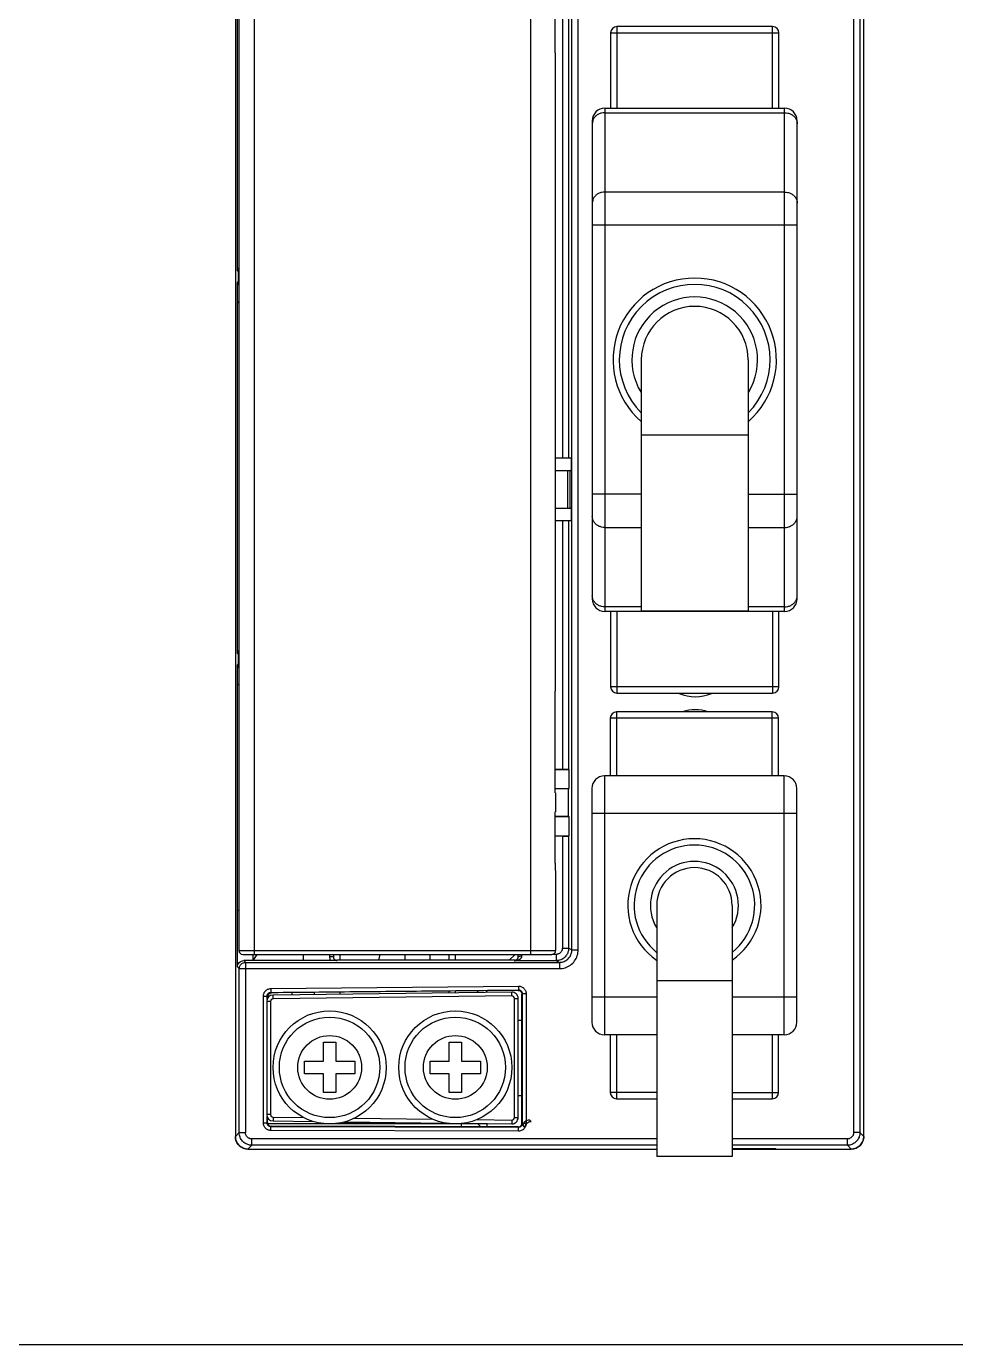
# Model space of a CAD drawing. Header units: millimetres. Extents: x 336 to 12810, y -1577 to 4105.
# Drawn here: x 7505.5 to 7579.5, y 1662.8 to 1767.7 of the extents above; entities that cross this region are included whole.
import ezdxf

# ---------------------------------------------------------------- set-up
doc = ezdxf.new("R2010")
doc.units = ezdxf.units.MM

msp = doc.modelspace()

# ---------------------------------------------------------------- linework, layer by layer
at = {"color": 7, "linetype": 'Continuous'}
for p, q in [((7522.147, 1838.253), (7522.147, 1679.358)), ((7572.147, 1679.358), (7572.147, 1838.253)), ((7571.341, 1805.118), (7571.341, 1679.664)), ((7571.841, 1804.635), (7571.841, 1679.664)), ((7522.432, 1786.558), (7522.432, 1694.158)), ((7523.632, 1786.858), (7523.632, 1693.858)), ((7545.632, 1786.858), (7545.632, 1693.858)), ((7548.927, 1694.218), (7548.927, 1786.499)), ((7549.426, 1694.218), (7549.426, 1786.499)), ((7522.311, 1748.26), (7522.311, 1782.023)), ((7547.6, 1765.638), (7547.6, 1773.708)), ((7547.605, 1765.65), (7547.605, 1773.708)), ((7548.164, 1771.851), (7548.164, 1733.358)), ((7548.664, 1771.859), (7548.664, 1733.358)), ((7551.997, 1767.208), (7551.997, 1761.208)), ((7551.997, 1767.208), (7565.397, 1767.208)), ((7552.497, 1767.708), (7552.497, 1761.208)), ((7564.897, 1767.708), (7552.497, 1767.708)), ((7564.897, 1761.208), (7564.897, 1767.708)), ((7565.397, 1761.208), (7565.397, 1767.208)), ((7547.6, 1765.638), (7547.605, 1765.65)), ((7547.632, 1715.378), (7547.632, 1765.038)), ((7551.547, 1761.208), (7565.847, 1761.208)), ((7551.547, 1761.208), (7551.547, 1721.158)), ((7551.547, 1760.851), (7565.847, 1760.851)), ((7565.847, 1721.158), (7565.847, 1761.208)), ((7550.547, 1760.208), (7550.547, 1722.158)), ((7566.847, 1722.158), (7566.847, 1760.208)), ((7565.847, 1754.533), (7551.547, 1754.533)), ((7566.847, 1751.89), (7550.547, 1751.89)), ((7522.311, 1748.26), (7522.374, 1748.197)), ((7522.374, 1748.197), (7522.374, 1747.42)), ((7522.374, 1747.42), (7522.313, 1747.358)), ((7522.313, 1745.724), (7522.313, 1747.358)), ((7522.432, 1745.843), (7522.311, 1745.723)), ((7522.311, 1717.81), (7522.311, 1745.723)), ((7554.447, 1741.183), (7554.447, 1721.183)), ((7562.947, 1741.183), (7562.947, 1721.183)), ((7562.947, 1735.183), (7554.447, 1735.183)), ((7548.856, 1733.358), (7547.632, 1733.358)), ((7548.856, 1733.358), (7548.856, 1732.358)), ((7547.632, 1732.358), (7548.856, 1732.358)), ((7548.586, 1732.358), (7548.586, 1729.358)), ((7548.786, 1729.358), (7548.786, 1732.358)), ((7554.447, 1730.477), (7550.547, 1730.477)), ((7562.947, 1730.477), (7566.847, 1730.477)), ((7548.856, 1729.358), (7547.632, 1729.358)), ((7548.856, 1729.358), (7548.856, 1728.358)), ((7548.856, 1728.358), (7547.632, 1728.358)), ((7548.164, 1728.358), (7548.164, 1708.571)), ((7548.664, 1728.358), (7548.664, 1708.563)), ((7551.547, 1727.834), (7554.447, 1727.834)), ((7562.947, 1727.834), (7565.847, 1727.834)), ((7554.447, 1721.516), (7551.547, 1721.516)), ((7565.847, 1721.158), (7551.547, 1721.158)), ((7551.997, 1721.158), (7551.997, 1715.158)), ((7552.497, 1721.158), (7552.497, 1714.658)), ((7562.947, 1721.183), (7554.447, 1721.183)), ((7565.847, 1721.516), (7562.947, 1721.516)), ((7564.897, 1721.158), (7564.897, 1714.658)), ((7565.397, 1715.158), (7565.397, 1721.158)), ((7522.147, 1719.858), (7522.185, 1719.858)), ((7522.185, 1710.858), (7522.185, 1719.858)), ((7522.311, 1717.81), (7522.374, 1717.747)), ((7522.374, 1717.747), (7522.374, 1716.97)), ((7522.374, 1716.97), (7522.313, 1716.908)), ((7522.313, 1715.274), (7522.313, 1716.908)), ((7522.432, 1715.393), (7522.311, 1715.273)), ((7522.311, 1697.358), (7522.311, 1715.273)), ((7547.6, 1706.708), (7547.6, 1714.779)), ((7547.605, 1714.766), (7547.6, 1714.779)), ((7547.605, 1706.708), (7547.605, 1714.767)), ((7565.397, 1715.158), (7551.997, 1715.158)), ((7552.497, 1714.658), (7564.897, 1714.658)), ((7551.972, 1712.658), (7551.972, 1708.058)), ((7565.372, 1712.658), (7551.972, 1712.658)), ((7552.472, 1713.158), (7552.472, 1708.058)), ((7564.872, 1713.158), (7552.472, 1713.158)), ((7564.872, 1708.058), (7564.872, 1713.158)), ((7565.372, 1708.058), (7565.372, 1712.658)), ((7522.147, 1710.858), (7522.185, 1710.858)), ((7548.164, 1708.571), (7547.605, 1708.571)), ((7548.703, 1708.543), (7547.605, 1708.543)), ((7548.664, 1708.563), (7548.703, 1708.543)), ((7548.703, 1707.049), (7548.703, 1708.543)), ((7551.522, 1708.058), (7551.522, 1687.458)), ((7565.822, 1708.058), (7551.522, 1708.058)), ((7565.822, 1687.458), (7565.822, 1708.058)), ((7547.6, 1706.708), (7547.632, 1706.708)), ((7547.605, 1707.049), (7548.703, 1707.049)), ((7548.647, 1707.021), (7547.605, 1707.021)), ((7547.632, 1706.708), (7547.632, 1705.208)), ((7548.647, 1707.021), (7548.703, 1707.049)), ((7548.647, 1704.821), (7548.647, 1707.021)), ((7550.522, 1707.058), (7550.522, 1688.458)), ((7566.822, 1688.458), (7566.822, 1707.058)), ((7547.6, 1705.208), (7547.632, 1705.208)), ((7547.6, 1701.138), (7547.6, 1705.208)), ((7547.605, 1701.15), (7547.605, 1705.208)), ((7548.647, 1704.821), (7547.605, 1704.821)), ((7548.703, 1704.793), (7547.605, 1704.793)), ((7548.647, 1704.821), (7548.703, 1704.793)), ((7548.703, 1703.299), (7548.703, 1704.793)), ((7566.822, 1705.058), (7550.522, 1705.058)), ((7547.605, 1703.299), (7548.703, 1703.299)), ((7548.164, 1703.271), (7547.605, 1703.271)), ((7548.164, 1703.271), (7548.164, 1694.35)), ((7548.664, 1703.279), (7548.703, 1703.299)), ((7548.664, 1703.279), (7548.664, 1694.35)), ((7547.6, 1701.138), (7547.605, 1701.15)), ((7547.632, 1700.538), (7547.632, 1694.158)), ((7555.672, 1697.758), (7555.672, 1677.758)), ((7561.672, 1697.758), (7561.672, 1677.758)), ((7522.432, 1697.358), (7522.311, 1697.358)), ((7522.313, 1692.859), (7522.313, 1697.358)), ((7522.432, 1694.158), (7547.632, 1694.158)), ((7522.732, 1693.858), (7547.332, 1693.858)), ((7523.547, 1693.858), (7523.547, 1693.358)), ((7523.859, 1693.858), (7523.547, 1693.358)), ((7527.547, 1693.858), (7527.547, 1693.358)), ((7529.642, 1693.858), (7529.642, 1693.664)), ((7529.942, 1693.664), (7529.642, 1693.664)), ((7529.942, 1693.858), (7529.942, 1693.664)), ((7530.447, 1693.858), (7530.447, 1693.397)), ((7533.56, 1693.397), (7533.666, 1693.858)), ((7535.647, 1693.397), (7535.647, 1693.858)), ((7537.647, 1693.397), (7537.647, 1693.858)), ((7539.147, 1693.397), (7539.147, 1693.858)), ((7539.647, 1693.858), (7539.647, 1693.397)), ((7543.935, 1693.397), (7544.397, 1693.858)), ((7547.664, 1693.85), (7547.332, 1693.85)), ((7547.664, 1693.85), (7547.664, 1693.35)), ((7548.164, 1694.35), (7548.664, 1694.35)), ((7548.927, 1694.218), (7548.664, 1694.35)), ((7548.927, 1694.218), (7549.426, 1694.218)), ((7522.313, 1692.859), (7522.452, 1692.719)), ((7522.452, 1692.719), (7547.926, 1692.719)), ((7522.452, 1679.664), (7522.452, 1692.719)), ((7522.813, 1693.358), (7522.952, 1693.219)), ((7529.725, 1693.358), (7522.813, 1693.358)), ((7522.952, 1693.219), (7547.927, 1693.219)), ((7522.952, 1693.219), (7522.952, 1679.664)), ((7530.242, 1693.364), (7530.209, 1693.397)), ((7544.385, 1693.397), (7530.209, 1693.397)), ((7544.338, 1693.35), (7544.385, 1693.397)), ((7547.664, 1693.35), (7544.338, 1693.35)), ((7547.927, 1693.219), (7547.664, 1693.35)), ((7547.926, 1693.219), (7547.926, 1692.719)), ((7561.672, 1691.758), (7555.672, 1691.758)), ((7524.375, 1690.533), (7524.675, 1690.533)), ((7524.375, 1680.436), (7524.375, 1690.533)), ((7524.675, 1690.258), (7524.675, 1690.533)), ((7524.708, 1690.341), (7524.708, 1690.5)), ((7524.734, 1690.379), (7524.734, 1690.501)), ((7524.969, 1691.133), (7544.674, 1691.327)), ((7524.969, 1691.133), (7524.972, 1690.833)), ((7524.972, 1690.833), (7544.677, 1691.027)), ((7544.141, 1690.852), (7525.141, 1690.615)), ((7525.144, 1690.315), (7525.141, 1690.615)), ((7544.144, 1690.552), (7525.144, 1690.315)), ((7526.647, 1690.816), (7526.647, 1690.633)), ((7528.447, 1690.656), (7528.447, 1690.833)), ((7530.447, 1690.853), (7530.447, 1690.681)), ((7539.147, 1690.79), (7539.147, 1690.937)), ((7539.647, 1690.942), (7539.647, 1690.796)), ((7541.356, 1690.817), (7541.499, 1690.96)), ((7542.072, 1690.826), (7542.213, 1690.967)), ((7544.144, 1690.552), (7544.141, 1690.852)), ((7544.674, 1691.327), (7544.677, 1691.027)), ((7544.947, 1690.694), (7544.98, 1690.727)), ((7544.947, 1680.408), (7544.947, 1690.683)), ((7544.98, 1690.727), (7544.98, 1680.387)), ((7545.28, 1690.727), (7544.98, 1690.727)), ((7545.28, 1690.727), (7545.28, 1680.387)), ((7555.672, 1690.458), (7550.522, 1690.458)), ((7566.822, 1690.458), (7561.672, 1690.458)), ((7524.947, 1690.115), (7524.647, 1690.115)), ((7524.647, 1690.115), (7524.647, 1681.102)), ((7524.947, 1690.115), (7524.947, 1681.102)), ((7544.347, 1680.865), (7544.347, 1690.352)), ((7544.347, 1690.352), (7544.647, 1690.352)), ((7544.647, 1680.865), (7544.647, 1690.352)), ((7544.647, 1688.608), (7544.947, 1688.608)), ((7555.672, 1687.458), (7551.522, 1687.458)), ((7551.972, 1687.458), (7551.972, 1682.858)), ((7552.472, 1687.458), (7552.472, 1682.358)), ((7565.822, 1687.458), (7561.672, 1687.458)), ((7564.872, 1687.458), (7564.872, 1682.358)), ((7565.372, 1682.858), (7565.372, 1687.458)), ((7529.147, 1685.358), (7529.147, 1686.858)), ((7529.147, 1686.858), (7530.147, 1686.858)), ((7530.147, 1686.858), (7530.147, 1685.358)), ((7539.147, 1685.358), (7539.147, 1686.858)), ((7539.147, 1686.858), (7540.147, 1686.858)), ((7540.147, 1686.858), (7540.147, 1685.358)), ((7527.647, 1684.358), (7527.647, 1685.358)), ((7527.647, 1685.358), (7529.147, 1685.358)), ((7530.147, 1685.358), (7531.647, 1685.358)), ((7531.647, 1685.358), (7531.647, 1684.358)), ((7537.647, 1684.358), (7537.647, 1685.358)), ((7537.647, 1685.358), (7539.147, 1685.358)), ((7540.147, 1685.358), (7541.647, 1685.358)), ((7541.647, 1685.358), (7541.647, 1684.358)), ((7529.147, 1684.358), (7527.647, 1684.358)), ((7529.147, 1682.858), (7529.147, 1684.358)), ((7530.147, 1684.358), (7530.147, 1682.858)), ((7531.647, 1684.358), (7530.147, 1684.358)), ((7539.147, 1684.358), (7537.647, 1684.358)), ((7539.147, 1682.858), (7539.147, 1684.358)), ((7540.147, 1684.358), (7540.147, 1682.858)), ((7541.647, 1684.358), (7540.147, 1684.358)), ((7530.147, 1682.858), (7529.147, 1682.858)), ((7540.147, 1682.858), (7539.147, 1682.858)), ((7544.947, 1682.608), (7544.647, 1682.608)), ((7555.672, 1682.858), (7551.972, 1682.858)), ((7552.472, 1682.358), (7555.672, 1682.358)), ((7561.672, 1682.858), (7565.372, 1682.858)), ((7561.672, 1682.358), (7564.872, 1682.358)), ((7524.947, 1681.102), (7524.647, 1681.102)), ((7524.675, 1680.436), (7524.675, 1680.959)), ((7524.375, 1680.436), (7524.675, 1680.436)), ((7524.708, 1680.469), (7524.708, 1680.876)), ((7524.709, 1680.469), (7524.71, 1680.873)), ((7542.147, 1680.358), (7524.738, 1680.358)), ((7525.008, 1680.169), (7524.974, 1680.136)), ((7524.974, 1679.836), (7524.974, 1680.136)), ((7544.679, 1680.088), (7524.974, 1680.136)), ((7544.646, 1680.115), (7525.008, 1680.169)), ((7525.144, 1680.902), (7525.141, 1680.602)), ((7525.141, 1680.602), (7528.351, 1680.562)), ((7525.144, 1680.902), (7527.583, 1680.872)), ((7530.842, 1680.531), (7538.919, 1680.43)), ((7530.947, 1680.53), (7530.947, 1680.458)), ((7530.947, 1680.458), (7536.147, 1680.458)), ((7531.606, 1680.821), (7537.849, 1680.743)), ((7531.768, 1680.358), (7531.878, 1680.458)), ((7535.115, 1680.478), (7535.115, 1680.358)), ((7535.147, 1680.477), (7535.147, 1680.358)), ((7538.559, 1680.435), (7538.587, 1680.404)), ((7540.147, 1680.127), (7540.147, 1680.358)), ((7540.263, 1680.413), (7544.141, 1680.365)), ((7541.353, 1680.7), (7544.144, 1680.665)), ((7541.682, 1680.123), (7541.447, 1680.358)), ((7541.854, 1680.358), (7541.854, 1680.393)), ((7542.147, 1680.39), (7542.147, 1680.122)), ((7544.144, 1680.665), (7544.141, 1680.365)), ((7544.347, 1680.865), (7544.647, 1680.865)), ((7544.679, 1680.088), (7544.646, 1680.121)), ((7544.679, 1679.788), (7544.679, 1680.088)), ((7544.98, 1680.387), (7544.947, 1680.421)), ((7545.28, 1680.387), (7544.98, 1680.387)), ((7545.043, 1680.2), (7545.184, 1680.059)), ((7545.684, 1680.558), (7545.551, 1680.691)), ((7522.452, 1679.664), (7522.147, 1679.358)), ((7522.452, 1679.664), (7522.952, 1679.664)), ((7555.672, 1679.164), (7523.452, 1679.164)), ((7523.452, 1678.664), (7523.452, 1679.164)), ((7544.679, 1679.788), (7524.974, 1679.836)), ((7570.841, 1679.164), (7561.672, 1679.164)), ((7570.841, 1678.664), (7570.841, 1679.164)), ((7571.841, 1679.664), (7571.341, 1679.664)), ((7571.841, 1679.664), (7572.147, 1679.358)), ((7523.452, 1678.664), (7523.147, 1678.358)), ((7523.147, 1678.358), (7555.672, 1678.358)), ((7555.672, 1678.664), (7523.452, 1678.664)), ((7570.841, 1678.664), (7561.672, 1678.664)), ((7561.672, 1678.397), (7565.147, 1678.397)), ((7561.672, 1678.358), (7571.147, 1678.358)), ((7565.147, 1678.358), (7565.147, 1678.397)), ((7570.841, 1678.664), (7571.147, 1678.358)), ((7561.672, 1677.758), (7555.672, 1677.758))]:
    msp.add_line(p, q, dxfattribs=at)
msp.add_line((7368.84, 1662.792), (7788.849, 1662.792))
for centre, radius in [((7529.647, 1684.858), 4.5), ((7539.647, 1684.858), 4.5), ((7529.647, 1684.858), 4), ((7539.647, 1684.858), 4), ((7529.647, 1684.858), 2.537), ((7539.647, 1684.858), 2.537)]:
    msp.add_circle(centre, radius, dxfattribs=at)
for centre, radius, start, end in [((7552.497, 1767.208), 0.5, 90, 180), ((7564.897, 1767.208), 0.5, 0, 90), ((7551.547, 1760.208), 1, 90, 180), ((7565.847, 1760.208), 1, 0, 90), ((7558.697, 1741.183), 6.5, 311.03496, 228.96504), ((7558.697, 1741.183), 6, 315.2713, 224.72879), ((7558.697, 1741.183), 5, 328.70037, 211.29963), ((7558.697, 1741.183), 4.25, 0, 180), ((7551.547, 1722.158), 1, 180, 270), ((7565.847, 1722.158), 1, 270, 0), ((7552.497, 1715.158), 0.5, 180, 270), ((7558.747, 1717.683), 3.317, 247.10304, 292.90247), ((7564.897, 1715.158), 0.5, 270, 0), ((7552.472, 1712.658), 0.5, 90, 180), ((7558.747, 1710.008), 3.317, 72.26015, 107.76051), ((7564.872, 1712.658), 0.5, 0, 90), ((7551.522, 1707.058), 1, 90, 180), ((7565.822, 1707.058), 1, 0, 90), ((7558.672, 1697.758), 5.3, 304.6163, 235.37235), ((7558.672, 1697.758), 4.8, 308.77013, 231.25459), ((7558.672, 1697.758), 3.5, 329.56273, 210.43727), ((7558.672, 1697.758), 3, 0, 180), ((7522.732, 1694.158), 0.3, 180, 270), ((7547.332, 1694.158), 0.3, 270, 0), ((7525.147, 1690.115), 0.5, 90.71616, 180), ((7544.147, 1690.352), 0.5, 0, 90.71616), ((7544.147, 1690.352), 0.2, 0, 90.71616), ((7525.147, 1690.115), 0.2, 90.71616, 180), ((7551.522, 1688.458), 1, 180, 270), ((7565.822, 1688.458), 1, 270, 0), ((7552.472, 1682.858), 0.5, 180, 270), ((7564.872, 1682.858), 0.5, 270, 0), ((7525.147, 1681.102), 0.5, 180, 269.28384), ((7525.147, 1681.102), 0.2, 180, 269.28384), ((7530.947, 1680.958), 0.5, 246.36286, 270), ((7544.147, 1680.865), 0.5, 269.28384, 0), ((7544.147, 1680.865), 0.2, 269.28384, 0), ((7523.147, 1679.358), 1, 180, 270), ((7571.147, 1679.358), 1, 270, 0)]:
    msp.add_arc(centre, radius, start, end, dxfattribs=at)
for points, start_tangent, end_tangent in [([(7547.632, 1765.038), (7547.623, 1765.35), (7547.6, 1765.638)], (-0.0000029, 1), (-0.1048733, 0.9944856)), ([(7547.606, 1765.638), (7547.605, 1765.652)], (-0.0854524, 0.9963423), (-0.0874217, 0.9961714)), ([(7547.632, 1765.037), (7547.63, 1765.199), (7547.617, 1765.5), (7547.606, 1765.638)], (0.0000387, 1), (-0.0854524, 0.9963423)), ([(7551.547, 1760.851), (7551.288, 1760.821), (7551.047, 1760.733), (7550.84, 1760.593), (7550.681, 1760.41), (7550.581, 1760.198)], (-1, 0), (-0.2906709, -0.9568231)), ([(7565.847, 1760.851), (7566.106, 1760.821), (7566.347, 1760.733), (7566.554, 1760.593), (7566.713, 1760.41), (7566.813, 1760.198)], (1, 0), (0.2906708, -0.9568231)), ([(7550.581, 1760.198), (7550.547, 1759.97)], (-0.2906709, -0.9568231), (0, -1)), ([(7566.813, 1760.198), (7566.847, 1759.97)], (0.2906708, -0.9568231), (0, -1)), ([(7551.547, 1754.533), (7551.288, 1754.502), (7551.047, 1754.414), (7550.84, 1754.275), (7550.681, 1754.092), (7550.581, 1753.88), (7550.547, 1753.652)], (-1, 0), (0, -1)), ([(7565.847, 1754.533), (7566.106, 1754.502), (7566.347, 1754.414), (7566.554, 1754.275), (7566.713, 1754.092), (7566.813, 1753.88), (7566.847, 1753.652)], (1, 0), (0, -1)), ([(7522.311, 1748.26), (7522.351, 1748.41), (7522.427, 1748.497)], (0, 1), (0.7901736, 0.612883)), ([(7522.427, 1748.368), (7522.414, 1748.347), (7522.374, 1748.197)], (-0.5690217, -0.8223225), (-0.0003046, -1)), ([(7522.374, 1748.197), (7522.419, 1748.196), (7522.432, 1748.197)], (0.9282475, -0.3719631), (0.9996401, 0.0268277)), ([(7522.427, 1747.123), (7522.353, 1747.208), (7522.313, 1747.358)], (-0.7849729, 0.6195301), (0, 1)), ([(7522.432, 1747.42), (7522.398, 1747.421), (7522.374, 1747.42)], (-0.9991369, -0.0415377), (-0.9292574, -0.369433)), ([(7522.427, 1747.249), (7522.414, 1747.27), (7522.374, 1747.42)], (-0.5690216, 0.8223226), (-0.0003046, 1)), ([(7551.547, 1727.834), (7551.288, 1727.864), (7551.047, 1727.952), (7550.84, 1728.092), (7550.681, 1728.275), (7550.581, 1728.487), (7550.547, 1728.715)], (-1, 0), (0, 1)), ([(7565.847, 1727.834), (7566.106, 1727.864), (7566.347, 1727.952), (7566.554, 1728.092), (7566.713, 1728.275), (7566.813, 1728.487), (7566.847, 1728.715)], (1, 0), (0, 1)), ([(7551.547, 1721.516), (7551.288, 1721.546), (7551.047, 1721.634), (7550.84, 1721.774), (7550.681, 1721.956), (7550.581, 1722.169), (7550.547, 1722.397)], (-1, 0), (0, 1)), ([(7565.847, 1721.516), (7566.106, 1721.546), (7566.347, 1721.634), (7566.554, 1721.774), (7566.713, 1721.956), (7566.813, 1722.169)], (1, 0), (0.2906709, 0.9568231)), ([(7566.813, 1722.169), (7566.847, 1722.397)], (0.2906709, 0.9568231), (0, 1)), ([(7522.311, 1717.81), (7522.351, 1717.96), (7522.427, 1718.047)], (0, 1), (0.7901736, 0.612883)), ([(7522.427, 1717.918), (7522.414, 1717.897), (7522.374, 1717.747)], (-0.5690217, -0.8223225), (-0.0003046, -1)), ([(7522.374, 1717.747), (7522.419, 1717.746), (7522.432, 1717.747)], (0.9282475, -0.3719631), (0.9996401, 0.0268277)), ([(7522.427, 1716.673), (7522.353, 1716.758), (7522.313, 1716.908)], (-0.7849729, 0.6195301), (0, 1)), ([(7522.432, 1716.97), (7522.398, 1716.971), (7522.374, 1716.97)], (-0.9991369, -0.0415377), (-0.9292574, -0.369433)), ([(7522.427, 1716.799), (7522.414, 1716.82), (7522.374, 1716.97)], (-0.5690216, 0.8223226), (-0.0003046, 1)), ([(7547.6, 1714.779), (7547.624, 1715.071), (7547.632, 1715.378)], (0.1048684, 0.9944861), (0.0001261, 1)), ([(7547.605, 1714.765), (7547.606, 1714.779)], (0.0873967, 0.9961736), (0.085413, 0.9963456)), ([(7547.606, 1714.779), (7547.616, 1714.905), (7547.63, 1715.206), (7547.632, 1715.378)], (0.085413, 0.9963456), (0.000108, 1)), ([(7548.664, 1708.563), (7548.621, 1708.566), (7548.511, 1708.568), (7548.351, 1708.57), (7548.164, 1708.571)], (-0.8944817, 0.4471046), (-1, 0)), ([(7548.164, 1703.271), (7548.351, 1703.272), (7548.511, 1703.273), (7548.621, 1703.276), (7548.664, 1703.279)], (1, 0), (0.8944817, 0.4471046)), ([(7547.632, 1700.538), (7547.623, 1700.85), (7547.6, 1701.138)], (-0.0000029, 1), (-0.1048733, 0.9944856)), ([(7547.606, 1701.138), (7547.605, 1701.152)], (-0.0854524, 0.9963423), (-0.0874217, 0.9961714)), ([(7547.632, 1700.537), (7547.63, 1700.699), (7547.617, 1701), (7547.606, 1701.138)], (0.0000387, 1), (-0.0854524, 0.9963423)), ([(7529.642, 1693.664), (7529.645, 1693.595), (7529.659, 1693.521), (7529.684, 1693.441)], (0.0000101, -1), (0.371418, -0.9284658)), ([(7529.941, 1693.664), (7529.944, 1693.627), (7529.951, 1693.588), (7529.966, 1693.545)], (0.0003111, -1), (0.3949433, -0.9187055)), ([(7529.966, 1693.545), (7529.989, 1693.502), (7530.023, 1693.459), (7530.029, 1693.452)], (0.3949433, -0.9187055), (0.706504, -0.707709)), ([(7539.147, 1693.608), (7539.187, 1693.806)], (0, 1), (0.3935544, 0.9193013)), ([(7544.338, 1693.35), (7544.442, 1693.357), (7544.535, 1693.372), (7544.615, 1693.394), (7544.686, 1693.42), (7544.747, 1693.451), (7544.799, 1693.484), (7544.843, 1693.519), (7544.878, 1693.555)], (0.9999233, 0.0123824), (0.6543562, 0.7561865)), ([(7544.614, 1693.52), (7544.628, 1693.55), (7544.64, 1693.583), (7544.648, 1693.62)], (0.4797745, 0.8773918), (0.152666, 0.9882778)), ([(7544.648, 1693.62), (7544.652, 1693.664)], (0.152666, 0.9882778), (0.0086662, 0.9999624)), ([(7544.652, 1693.664), (7544.69, 1693.699), (7544.8, 1693.724)], (-0.0726916, 0.9973545), (0.9937509, 0.1116207)), ([(7544.652, 1693.76), (7544.652, 1693.85)], (0.0019762, 0.999998), (-0.0000047, 1)), ([(7544.652, 1693.664), (7544.652, 1693.76)], (0.004175, 0.9999913), (0.0019762, 0.999998)), ([(7544.8, 1693.724), (7544.952, 1693.733)], (0.9937509, 0.1116207), (0.9999922, -0.0039524)), ([(7544.878, 1693.555), (7544.907, 1693.593)], (0.6543562, 0.7561865), (0.5463375, 0.8375651)), ([(7544.907, 1693.593), (7544.929, 1693.633), (7544.945, 1693.68), (7544.952, 1693.733)], (0.5463375, 0.8375651), (0.0067909, 0.9999769)), ([(7544.952, 1693.733), (7544.952, 1693.794), (7544.952, 1693.85)], (0.0066835, 0.9999777), (0.0000004, 1)), ([(7548.664, 1694.35), (7548.655, 1694.22), (7548.631, 1694.096), (7548.59, 1693.972), (7548.529, 1693.849), (7548.446, 1693.727), (7548.338, 1693.611), (7548.201, 1693.506), (7548.038, 1693.422), (7547.855, 1693.368), (7547.664, 1693.35)], (-0.0003135, -1), (-1, -0.0002872)), ([(7548.164, 1694.35), (7548.16, 1694.285), (7548.148, 1694.223), (7548.127, 1694.161), (7548.097, 1694.099), (7548.055, 1694.038), (7548.001, 1693.98), (7547.933, 1693.928), (7547.851, 1693.886), (7547.76, 1693.859), (7547.664, 1693.85)], (-0.0000186, -1), (-1, 0.0000703)), ([(7547.926, 1692.719), (7548.391, 1692.792), (7548.809, 1693.005), (7549.14, 1693.337), (7549.353, 1693.754), (7549.426, 1694.218)], (1, -0.0001157), (0.0000935, 1)), ([(7547.927, 1693.219), (7548.236, 1693.268), (7548.515, 1693.41), (7548.736, 1693.63), (7548.878, 1693.908), (7548.927, 1694.218)], (0.9999999, -0.0003345), (-0.0002775, 1)), ([(7522.313, 1692.859), (7522.351, 1693.05), (7522.459, 1693.212), (7522.621, 1693.32), (7522.813, 1693.358)], (0, 1), (1, 0)), ([(7522.452, 1692.719), (7522.462, 1692.817), (7522.495, 1692.921), (7522.557, 1693.025), (7522.654, 1693.119), (7522.786, 1693.19), (7522.952, 1693.219)], (0.0003046, 1), (1, 0.0003046)), ([(7529.684, 1693.441), (7529.725, 1693.358)], (0.371418, -0.9284658), (0.5089078, -0.8608211)), ([(7529.907, 1693.359), (7529.725, 1693.358)], (-0.9999728, -0.0073716), (-1, 0.0000003)), ([(7530.242, 1693.364), (7530.079, 1693.361), (7529.907, 1693.359)], (-0.9998474, -0.017468), (-0.9999728, -0.0073716)), ([(7529.996, 1693.485), (7530.058, 1693.437)], (0.7071068, -0.7071068), (0.867064, -0.4981968)), ([(7530.029, 1693.452), (7530.066, 1693.42), (7530.119, 1693.39), (7530.179, 1693.37), (7530.242, 1693.364)], (0.706504, -0.707709), (1, -0.0002622)), ([(7530.058, 1693.437), (7530.209, 1693.397)], (0.867064, -0.4981968), (1, 0)), ([(7544.385, 1693.397), (7544.535, 1693.437), (7544.556, 1693.45)], (1, 0), (0.8219276, 0.569592)), ([(7544.559, 1693.447), (7544.573, 1693.462), (7544.596, 1693.49), (7544.614, 1693.52)], (0.7066914, 0.7075219), (0.4797745, 0.8773918)), ([(7524.375, 1690.533), (7524.382, 1690.623), (7524.405, 1690.72), (7524.449, 1690.821), (7524.516, 1690.919), (7524.606, 1691.006), (7524.715, 1691.073), (7524.838, 1691.117), (7524.969, 1691.133)], (-0.0000028, 1), (0.9999509, 0.0099084)), ([(7524.675, 1690.533), (7524.679, 1690.578), (7524.69, 1690.627), (7524.712, 1690.677), (7524.746, 1690.726), (7524.79, 1690.769), (7524.845, 1690.803), (7524.906, 1690.825), (7524.972, 1690.833)], (-0.0003036, 1), (0.999954, 0.0095902)), ([(7524.708, 1690.5), (7524.748, 1690.649), (7524.857, 1690.759), (7525.016, 1690.8)], (0, 1), (0.9999514, 0.009863)), ([(7524.734, 1690.501), (7524.773, 1690.65), (7524.88, 1690.758)], (0.0024659, 0.999997), (0.8525367, 0.5226673)), ([(7524.88, 1690.758), (7524.984, 1690.797)], (0.8525367, 0.5226673), (0.9886039, 0.1505399)), ([(7524.984, 1690.797), (7525.016, 1690.8)], (0.9886039, 0.1505399), (0.9999565, 0.0093299)), ([(7525.139, 1690.801), (7525.005, 1690.8)], (-0.9999523, -0.0097638), (-0.9999523, -0.0097642)), ([(7544.139, 1690.986), (7538.197, 1690.928), (7531.653, 1690.865), (7525.139, 1690.801)], (-0.9999534, -0.0096531), (-0.9999523, -0.0097638)), ([(7544.641, 1690.991), (7544.139, 1690.986)], (-0.9999535, -0.009648), (-0.9999534, -0.0096531)), ([(7544.641, 1690.991), (7544.798, 1690.949), (7544.911, 1690.831), (7544.947, 1690.694)], (0.9999535, 0.009648), (0.0134265, -0.9999099)), ([(7544.674, 1691.327), (7544.764, 1691.321), (7544.862, 1691.299), (7544.964, 1691.256), (7545.063, 1691.189), (7545.151, 1691.098), (7545.221, 1690.987), (7545.265, 1690.862), (7545.28, 1690.727)], (0.9999513, 0.009868), (0.000075, -1)), ([(7544.677, 1691.027), (7544.722, 1691.024), (7544.771, 1691.013), (7544.822, 1690.991), (7544.872, 1690.958), (7544.916, 1690.913), (7544.95, 1690.857), (7544.972, 1690.795), (7544.98, 1690.727)], (0.9999482, 0.010174), (-0.0002594, -1)), ([(7524.974, 1679.836), (7524.883, 1679.843), (7524.786, 1679.867), (7524.685, 1679.911), (7524.587, 1679.978), (7524.501, 1680.069), (7524.433, 1680.179), (7524.39, 1680.303), (7524.375, 1680.436)], (-0.999997, 0.0024622), (-0.0000565, 1)), ([(7524.929, 1680.14), (7524.881, 1680.151), (7524.83, 1680.173), (7524.781, 1680.207), (7524.738, 1680.252), (7524.704, 1680.307), (7524.683, 1680.37), (7524.675, 1680.436)], (-0.9882978, 0.1525369), (0.0002678, 1)), ([(7524.709, 1680.467), (7524.748, 1680.319), (7524.858, 1680.21), (7525.008, 1680.169)], (0, -1), (0.999997, -0.0024659)), ([(7524.974, 1680.136), (7524.929, 1680.14)], (-0.9999977, 0.0021595), (-0.9882978, 0.1525369)), ([(7544.646, 1680.121), (7544.796, 1680.161), (7544.906, 1680.271), (7544.947, 1680.421)], (0.9999969, -0.0024807), (-0.0000149, 1)), ([(7544.98, 1680.387), (7544.977, 1680.344), (7544.967, 1680.299), (7544.948, 1680.252), (7544.917, 1680.203), (7544.873, 1680.158), (7544.817, 1680.12), (7544.751, 1680.096), (7544.679, 1680.088)], (0.0003126, -1), (-0.9999963, 0.002736)), ([(7545.28, 1680.387), (7545.274, 1680.301), (7545.253, 1680.211), (7545.215, 1680.116), (7545.154, 1680.019), (7545.066, 1679.928), (7544.954, 1679.853), (7544.822, 1679.804), (7544.679, 1679.788)], (0.0000117, -1), (-0.9999971, 0.0024111)), ([(7545.043, 1680.2), (7545.067, 1680.352), (7545.138, 1680.489), (7545.248, 1680.598), (7545.389, 1680.668), (7545.551, 1680.691)], (0, 1), (0.9998529, -0.0171505)), ([(7545.184, 1680.059), (7545.222, 1680.25), (7545.331, 1680.412), (7545.493, 1680.52), (7545.684, 1680.558)], (0, 1), (1, 0)), ([(7523.147, 1678.358), (7522.764, 1678.435), (7522.44, 1678.651), (7522.223, 1678.976), (7522.147, 1679.358)], (-1, 0), (0, 1)), ([(7523.452, 1678.664), (7523.328, 1678.672), (7523.205, 1678.695), (7523.081, 1678.736), (7522.956, 1678.796), (7522.832, 1678.88), (7522.712, 1678.991), (7522.606, 1679.132), (7522.522, 1679.297), (7522.47, 1679.478), (7522.452, 1679.664)], (-1, 0.0001505), (-0.0001497, 1)), ([(7523.452, 1679.164), (7523.39, 1679.168), (7523.329, 1679.179), (7523.267, 1679.2), (7523.204, 1679.23), (7523.142, 1679.272), (7523.082, 1679.328), (7523.029, 1679.398), (7522.987, 1679.48), (7522.961, 1679.571), (7522.952, 1679.664)], (-1, -0.0000037), (0.0000084, 1)), ([(7571.341, 1679.664), (7571.337, 1679.602), (7571.326, 1679.54), (7571.306, 1679.478), (7571.275, 1679.416), (7571.233, 1679.354), (7571.178, 1679.294), (7571.107, 1679.241), (7571.025, 1679.199), (7570.935, 1679.173), (7570.841, 1679.164)], (0.0000037, -1), (-1, 0.0000084)), ([(7571.841, 1679.664), (7571.833, 1679.539), (7571.81, 1679.417), (7571.77, 1679.293), (7571.709, 1679.168), (7571.625, 1679.043), (7571.514, 1678.924), (7571.374, 1678.817), (7571.209, 1678.734), (7571.028, 1678.682), (7570.841, 1678.664)], (-0.0001505, -1), (-1, -0.0001497)), ([(7572.147, 1679.358), (7572.071, 1678.976), (7571.854, 1678.651), (7571.53, 1678.435), (7571.147, 1678.358)], (0, -1), (-1, 0))]:
    msp.add_spline(points, degree=3, dxfattribs=dict(at, start_tangent=start_tangent, end_tangent=end_tangent))

doc.saveas('drawing.dxf')
